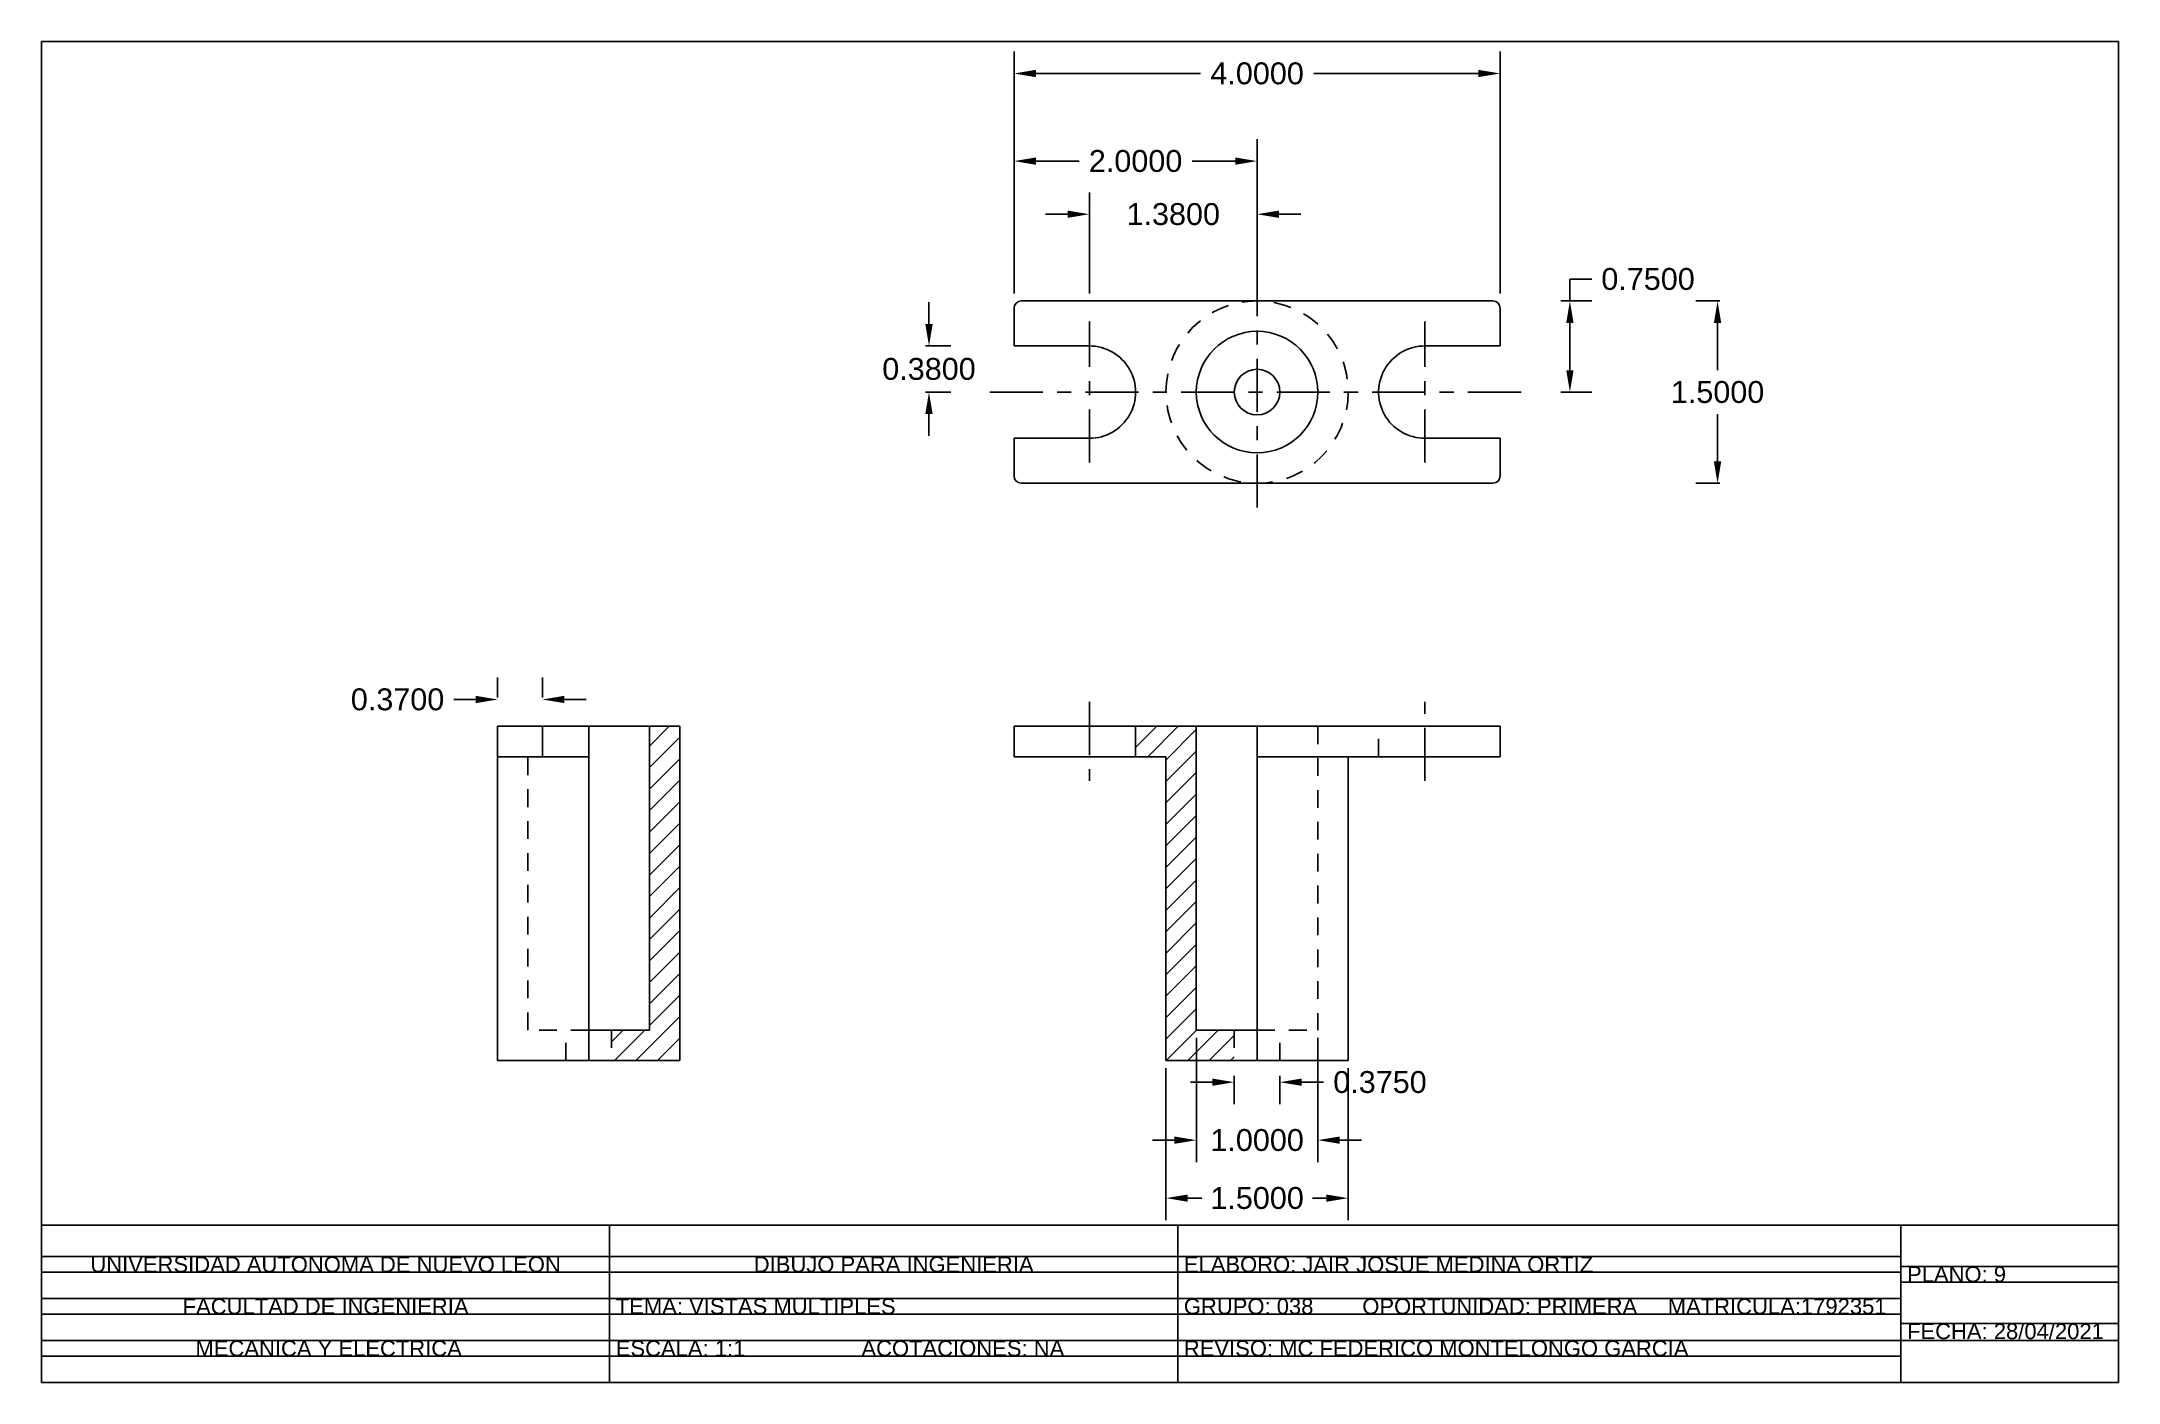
# Paper-space layout 'Plantilla en pulgadas' of a CAD drawing. Header units: inches. Extents: x 0.8 to 16.6, y 0.4 to 10.6.
# The model-space entities are those that its viewports show. They can reach past a viewport. Long polylines and large blocks are cut down to what shows.
import ezdxf

# ---------------------------------------------------------------- set-up
doc = ezdxf.new("R2010")
doc.units = ezdxf.units.IN
doc.header["$MEASUREMENT"] = 0
doc.linetypes.add('CENTER2', pattern=[1.125, 0.75, -0.125, 0.125, -0.125])
doc.linetypes.add('DASHED2', pattern=[0.375, 0.25, -0.125])
doc.styles.get("Standard").update_dxf_attribs({"font": 'arial.ttf'})
doc.dimstyles.get("Standard").update_dxf_attribs({"dimtxt": 0.18, "dimasz": 0.18, "dimexe": 0.18, "dimexo": 0.0625, "dimgap": 0.09, "dimtad": 0, "dimtih": 1, "dimtoh": 1, "dimdec": 4, "dimzin": 0, "dimdsep": 46, "dimtxsty": 'Standard', "dimcen": 0.09, "dimadec": 0, "dimazin": 0, "dimtfac": 1, "dimtdec": 4, "dimtofl": 0, "dimtmove": 0, "dimatfit": 3, "dimfxl": 1, "dimtolj": 1, "dimtzin": 0, "dimarcsym": 0})

# ---------------------------------------------------------------- blocks, each defined once
blk = doc.blocks.new('*D11')
at = {"color": 0, "lineweight": -2, "transparency": 16777216}
for p, q in [((79.845, 5.892), (79.845, 4.642)), ((81.345, 5.892), (81.345, 4.642)), ((80.025, 4.822), (80.14, 4.822)), ((81.165, 4.822), (81.05, 4.822))]:
    blk.add_line(p, q, dxfattribs=at)
at = {"color": 0, "transparency": 16777216}
for points in [[(80.025, 4.852), (80.025, 4.792), (79.845, 4.822)], [(81.165, 4.852), (81.165, 4.792), (81.345, 4.822)]]:
    blk.add_solid(points, dxfattribs=at)
at = {"layer": 'Defpoints', "color": 0, "transparency": 16777216}
for p in [(79.845, 5.954), (81.345, 5.954), (79.845, 4.822)]:
    blk.add_point(p, dxfattribs=at)
at = {"color": 0, "transparency": 16777216, "insert": (80.595, 4.822), "char_height": 0.18, "attachment_point": 5}
blk.add_mtext('\\A1;1.5000', dxfattribs=at)
blk = doc.blocks.new('*D12')
at = {"color": 0, "lineweight": -2, "transparency": 16777216}
for p, q in [((80.095, 6.142), (80.095, 5.119)), ((81.095, 6.142), (81.095, 5.119)), ((79.915, 5.299), (79.735, 5.299)), ((81.275, 5.299), (81.455, 5.299))]:
    blk.add_line(p, q, dxfattribs=at)
at = {"color": 0, "transparency": 16777216}
for points in [[(79.915, 5.329), (79.915, 5.269), (80.095, 5.299)], [(81.275, 5.329), (81.275, 5.269), (81.095, 5.299)]]:
    blk.add_solid(points, dxfattribs=at)
at = {"layer": 'Defpoints', "color": 0, "transparency": 16777216}
for p in [(80.095, 6.204), (81.095, 6.204), (80.095, 5.299)]:
    blk.add_point(p, dxfattribs=at)
at = {"color": 0, "transparency": 16777216, "insert": (80.595, 5.299), "char_height": 0.18, "attachment_point": 5}
blk.add_mtext('\\A1;1.0000', dxfattribs=at)
blk = doc.blocks.new('*D16')
at = {"color": 0, "lineweight": -2, "transparency": 16777216}
for p, q in [((78.595, 12.267), (78.595, 13.535)), ((80.595, 12.267), (80.595, 13.535)), ((78.775, 13.355), (79.13, 13.355)), ((80.415, 13.355), (80.06, 13.355))]:
    blk.add_line(p, q, dxfattribs=at)
at = {"color": 0, "transparency": 16777216}
for points in [[(78.775, 13.385), (78.775, 13.325), (78.595, 13.355)], [(80.415, 13.385), (80.415, 13.325), (80.595, 13.355)]]:
    blk.add_solid(points, dxfattribs=at)
at = {"layer": 'Defpoints', "color": 0, "transparency": 16777216}
for p in [(78.595, 13.355), (78.595, 12.204), (80.595, 12.204)]:
    blk.add_point(p, dxfattribs=at)
at = {"color": 0, "transparency": 16777216, "insert": (79.595, 13.355), "char_height": 0.18, "attachment_point": 5}
blk.add_mtext('\\A1;2.0000', dxfattribs=at)
blk = doc.blocks.new('*D17')
at = {"color": 0, "lineweight": -2, "transparency": 16777216}
for p, q in [((79.215, 12.267), (79.215, 13.098)), ((80.595, 12.267), (80.595, 13.098)), ((79.035, 12.918), (78.855, 12.918)), ((80.775, 12.918), (80.955, 12.918))]:
    blk.add_line(p, q, dxfattribs=at)
at = {"color": 0, "transparency": 16777216}
for points in [[(79.035, 12.948), (79.035, 12.888), (79.215, 12.918)], [(80.775, 12.948), (80.775, 12.888), (80.595, 12.918)]]:
    blk.add_solid(points, dxfattribs=at)
at = {"layer": 'Defpoints', "color": 0, "transparency": 16777216}
for p in [(79.215, 12.918), (79.215, 12.204), (80.595, 12.204)]:
    blk.add_point(p, dxfattribs=at)
at = {"color": 0, "transparency": 16777216, "insert": (79.905, 12.918), "char_height": 0.18, "attachment_point": 5}
blk.add_mtext('\\A1;1.3800', dxfattribs=at)
blk = doc.blocks.new('*D18')
at = {"color": 0, "lineweight": -2, "transparency": 16777216}
for p, q in [((78.595, 12.267), (78.595, 14.256)), ((82.595, 12.267), (82.595, 14.256)), ((78.775, 14.076), (80.128, 14.076)), ((82.415, 14.076), (81.062, 14.076))]:
    blk.add_line(p, q, dxfattribs=at)
at = {"color": 0, "transparency": 16777216}
for points in [[(78.775, 14.106), (78.775, 14.046), (78.595, 14.076)], [(82.415, 14.106), (82.415, 14.046), (82.595, 14.076)]]:
    blk.add_solid(points, dxfattribs=at)
at = {"layer": 'Defpoints', "color": 0, "transparency": 16777216}
for p in [(78.595, 14.076), (78.595, 12.204), (82.595, 12.204)]:
    blk.add_point(p, dxfattribs=at)
at = {"color": 0, "transparency": 16777216, "insert": (80.595, 14.076), "char_height": 0.18, "attachment_point": 5}
blk.add_mtext('\\A1;4.0000', dxfattribs=at)
blk = doc.blocks.new('*D19')
at = {"color": 0, "lineweight": -2, "transparency": 16777216}
for p, q in [((83.169, 12.204), (83.169, 12.384)), ((83.169, 12.384), (83.349, 12.384)), ((83.093, 12.204), (83.349, 12.204)), ((83.169, 11.634), (83.169, 12.024)), ((83.093, 11.454), (83.349, 11.454))]:
    blk.add_line(p, q, dxfattribs=at)
at = {"color": 0, "transparency": 16777216}
for points in [[(83.139, 12.024), (83.199, 12.024), (83.169, 12.204)], [(83.139, 11.634), (83.199, 11.634), (83.169, 11.454)]]:
    blk.add_solid(points, dxfattribs=at)
at = {"layer": 'Defpoints', "color": 0, "transparency": 16777216}
for p in [(83.031, 12.204), (83.169, 12.204), (83.031, 11.454)]:
    blk.add_point(p, dxfattribs=at)
at = {"color": 0, "transparency": 16777216, "insert": (83.812, 12.384), "char_height": 0.18, "attachment_point": 5}
blk.add_mtext('\\A1;0.7500', dxfattribs=at)
blk = doc.blocks.new('*D20')
at = {"color": 0, "lineweight": -2, "transparency": 16777216}
for p, q in [((84.404, 12.204), (84.204, 12.204)), ((84.384, 12.024), (84.384, 11.636)), ((84.384, 10.884), (84.384, 11.273)), ((84.404, 10.704), (84.204, 10.704))]:
    blk.add_line(p, q, dxfattribs=at)
at = {"color": 0, "transparency": 16777216}
for points in [[(84.354, 12.024), (84.414, 12.024), (84.384, 12.204)], [(84.354, 10.884), (84.414, 10.884), (84.384, 10.704)]]:
    blk.add_solid(points, dxfattribs=at)
at = {"layer": 'Defpoints', "color": 0, "transparency": 16777216}
for p in [(84.466, 12.204), (84.384, 10.704), (84.466, 10.704)]:
    blk.add_point(p, dxfattribs=at)
at = {"color": 0, "transparency": 16777216, "insert": (84.384, 11.454), "char_height": 0.18, "attachment_point": 5}
blk.add_mtext('\\A1;1.5000', dxfattribs=at)
blk = doc.blocks.new('*D21')
at = {"color": 0, "lineweight": -2, "transparency": 16777216}
for p, q in [((77.895, 12.014), (77.895, 12.194)), ((77.866, 11.834), (78.075, 11.834)), ((77.866, 11.454), (78.075, 11.454)), ((77.895, 11.274), (77.895, 11.094))]:
    blk.add_line(p, q, dxfattribs=at)
at = {"color": 0, "transparency": 16777216}
for points in [[(77.865, 12.014), (77.925, 12.014), (77.895, 11.834)], [(77.865, 11.274), (77.925, 11.274), (77.895, 11.454)]]:
    blk.add_solid(points, dxfattribs=at)
at = {"layer": 'Defpoints', "color": 0, "transparency": 16777216}
for p in [(77.803, 11.834), (77.803, 11.454), (77.895, 11.454)]:
    blk.add_point(p, dxfattribs=at)
at = {"color": 0, "transparency": 16777216, "insert": (77.895, 11.644), "char_height": 0.18, "attachment_point": 5}
blk.add_mtext('\\A1;0.3800', dxfattribs=at)
blk = doc.blocks.new('*D23')
at = {"color": 0, "lineweight": -2, "transparency": 16777216}
for p, q in [((80.407, 5.827), (80.407, 5.596)), ((80.782, 5.827), (80.782, 5.596)), ((80.227, 5.776), (80.047, 5.776)), ((80.962, 5.776), (81.142, 5.776))]:
    blk.add_line(p, q, dxfattribs=at)
at = {"color": 0, "transparency": 16777216}
for points in [[(80.227, 5.806), (80.227, 5.746), (80.407, 5.776)], [(80.962, 5.806), (80.962, 5.746), (80.782, 5.776)]]:
    blk.add_solid(points, dxfattribs=at)
at = {"layer": 'Defpoints', "color": 0, "transparency": 16777216}
for p in [(80.407, 5.889), (80.782, 5.889), (80.782, 5.776)]:
    blk.add_point(p, dxfattribs=at)
at = {"color": 0, "transparency": 16777216, "insert": (81.606, 5.776), "char_height": 0.18, "attachment_point": 5}
blk.add_mtext('\\A1;0.3750', dxfattribs=at)
blk = doc.blocks.new('*D25')
at = {"color": 0, "lineweight": -2, "transparency": 16777216}
for p, q in [((74.345, 8.941), (74.345, 9.105)), ((74.715, 8.941), (74.715, 9.105)), ((74.165, 8.925), (73.985, 8.925)), ((74.895, 8.925), (75.075, 8.925))]:
    blk.add_line(p, q, dxfattribs=at)
at = {"color": 0, "transparency": 16777216}
for points in [[(74.165, 8.955), (74.165, 8.895), (74.345, 8.925)], [(74.895, 8.955), (74.895, 8.895), (74.715, 8.925)]]:
    blk.add_solid(points, dxfattribs=at)
at = {"layer": 'Defpoints', "color": 0, "transparency": 16777216}
for p in [(74.345, 8.925), (74.345, 8.878), (74.715, 8.878)]:
    blk.add_point(p, dxfattribs=at)
at = {"color": 0, "transparency": 16777216, "insert": (73.522, 8.925), "char_height": 0.18, "attachment_point": 5}
blk.add_mtext('\\A1;0.3700', dxfattribs=at)

msp = doc.modelspace()

# ---------------------------------------------------------------- hatches: boundary and pattern name
h = msp.add_hatch()
h.set_pattern_fill('ANSI31', color=256)
h.set_pattern_definition([(45, (2, 0), (-0.08838835, 0.08838835), [])])
h.paths.add_polyline_path([(75.84491, 8.45443), (75.84491, 8.70443), (75.59491, 8.70443), (75.59491, 8.45443), (75.59491, 6.20443), (75.28241, 6.20443), (75.28241, 5.95443), (75.84491, 5.95443)])
h = msp.add_hatch()
h.set_pattern_fill('ANSI31', color=256)
h.paths.add_polyline_path([(80.09491, 8.70443), (79.59491, 8.70443), (79.59491, 8.45443), (79.84491, 8.45443), (79.84491, 5.95443), (80.40741, 5.95443), (80.40741, 6.20443), (80.09491, 6.20443)])

# ---------------------------------------------------------------- linework, layer by layer
at = {"linetype": 'CENTER2', "ltscale": 0.5}
for p, q in [((80.59491, 10.50443), (80.59491, 12.40443)), ((79.21491, 10.87443), (79.21491, 12.03443)), ((81.97491, 10.87443), (81.97491, 12.03443)), ((78.39594, 11.45443), (82.79336, 11.45443)), ((79.21491, 8.90443), (79.21491, 8.25443)), ((81.97491, 8.25443), (81.97491, 8.90443))]:
    msp.add_line(p, q, dxfattribs=at)
for p, q in [((78.59491, 11.83443), (78.59491, 12.14443)), ((82.59491, 12.14443), (82.59491, 11.83443)), ((79.21491, 11.83443), (78.59491, 11.83443)), ((81.97261, 11.83443), (81.9772, 11.83443)), ((81.97261, 11.83443), (82.59491, 11.83443)), ((81.97491, 11.83443), (81.97491, 11.83443)), ((78.59491, 10.76443), (78.59491, 11.07443)), ((78.59491, 11.07443), (79.21493, 11.07443)), ((79.21493, 11.07443), (78.59491, 11.07443)), ((79.21493, 11.07443), (79.21489, 11.07443)), ((82.00236, 11.07543), (82.59491, 11.07543)), ((82.59491, 11.07543), (82.59491, 11.07443)), ((82.59491, 11.07543), (82.59491, 10.76443)), ((82.53491, 10.70443), (78.65491, 10.70443)), ((75.09491, 8.70443), (74.34491, 8.70443)), ((74.34491, 8.70443), (74.34491, 8.45443)), ((74.71491, 8.45443), (74.71491, 8.70443)), ((75.09491, 5.95443), (75.09491, 8.70443)), ((75.09491, 8.70443), (75.84491, 8.70443)), ((75.59491, 6.20443), (75.59491, 8.70443)), ((75.84491, 8.70443), (75.84491, 5.95443)), ((82.59491, 8.70443), (78.59491, 8.70443)), ((78.59491, 8.70443), (78.59491, 8.45443)), ((80.59491, 5.95443), (80.59491, 8.70443)), ((82.59491, 8.45443), (82.59491, 8.70443)), ((74.59491, 8.45443), (74.34491, 8.45443)), ((74.34491, 8.45443), (74.34491, 5.95443)), ((75.09491, 8.45443), (74.59491, 8.45443)), ((78.59491, 8.45443), (79.84491, 8.45443)), ((79.84491, 5.95443), (79.84491, 8.45443)), ((80.59491, 8.45443), (82.59491, 8.45443)), ((81.34491, 8.45443), (81.34491, 5.95443)), ((75.59491, 6.20443), (75.09491, 6.20443)), ((75.09491, 6.20443), (75.09491, 5.95443)), ((74.34491, 5.95443), (75.09491, 5.95443)), ((75.09491, 5.95443), (75.84491, 5.95443)), ((79.84491, 5.95443), (81.34491, 5.95443))]:
    msp.add_line(p, q)
at = {"ltscale": 0.5}
for p, q in [((79.59491, 8.70443), (79.59491, 8.45443)), ((80.09491, 6.20443), (80.09491, 8.70443)), ((80.59491, 6.20443), (80.09491, 6.20443))]:
    msp.add_line(p, q, dxfattribs=at)
at = {"linetype": 'DASHED2', "ltscale": 0.5}
for p, q in [((81.09491, 8.70443), (81.09491, 6.20443)), ((81.59491, 8.45443), (81.59491, 8.70443)), ((74.59491, 6.20443), (74.59491, 8.45443)), ((75.09491, 6.20443), (74.59491, 6.20443)), ((74.90741, 5.95443), (74.90741, 6.20443)), ((75.28241, 6.20443), (75.28241, 5.95443)), ((80.40741, 6.20443), (80.40741, 5.95443)), ((80.59491, 6.20443), (81.09491, 6.20443)), ((80.78241, 5.95443), (80.78241, 6.20443))]:
    msp.add_line(p, q, dxfattribs=at)
msp.add_lwpolyline([(78.59491, 12.14443), (78.59491, 12.14443, -0.41421356), (78.65491, 12.20443), (82.53491, 12.20443, -0.41421356), (82.59491, 12.14443)], format="xyb")
msp.add_lwpolyline([(82.59491, 11.83443), (82.59491, 11.83443)])
msp.add_circle((80.59491, 11.45443), 0.75, dxfattribs=at)
for radius in [0.5, 0.1875, 0.000000000314]:
    msp.add_circle((80.59491, 11.45443), radius)
for centre, radius, start, end in [((79.21491, 11.45443), 0.38, 269.997675, 90), ((81.97491, 11.45443), 0.38, 89.653509, 274.143108), ((79.21491, 11.45443), 0.58, 269.997675, 270.000422), ((78.65491, 10.76443), 0.06, 180, 270), ((82.53491, 10.76443), 0.06, 270, 0)]:
    msp.add_arc(centre, radius, start, end)

# ---------------------------------------------------------------- dimensions: what is measured, and where the dimension line sits
for base, p1, p2, picture, middle in [((78.59491, 14.07566), (82.59491, 12.20443), (78.59491, 12.20443), '*D18', (80.59491, 14.07566)), ((78.59491, 13.35489), (80.59491, 12.20443), (78.59491, 12.20443), '*D16', (79.59491, 13.35489)), ((79.21491, 12.91803), (80.59491, 12.20443), (79.21491, 12.20443), '*D17', (79.90491, 12.91803)), ((74.34491, 8.92524), (74.71491, 8.87848), (74.34491, 8.87848), '*D25', (73.52159, 8.92524)), ((80.09491, 5.29875), (81.09491, 6.20443), (80.09491, 6.20443), '*D12', (80.59491, 5.29875)), ((79.84491, 4.82183), (81.34491, 5.95443), (79.84491, 5.95443), '*D11', (80.59491, 4.82183)), ((80.78241, 5.77602), (80.40741, 5.88907), (80.78241, 5.88907), '*D23', (81.60573, 5.77602))]:
    dim = msp.add_linear_dim(base=base, p1=p1, p2=p2, dimstyle='Standard')
    dim.commit()
    dim.dimension.update_dxf_attribs({"geometry": picture, "text_midpoint": middle})
for base, p1, p2, picture, middle in [((83.16869, 12.20443), (83.03064, 11.45443), (83.03064, 12.20443), '*D19', (83.81201, 12.38443)), ((77.89507, 11.45443), (77.80303, 11.83443), (77.80303, 11.45443), '*D21', (77.89507, 11.64443)), ((84.38355, 10.70443), (84.46639, 12.20443), (84.46639, 10.70443), '*D20', (84.38355, 11.45443))]:
    dim = msp.add_linear_dim(base=base, p1=p1, p2=p2, angle=90, dimstyle='Standard')
    dim.commit()
    dim.dimension.update_dxf_attribs({"geometry": picture, "text_midpoint": middle})

psp = doc.layouts.new('Plantilla en pulgadas')

# ---------------------------------------------------------------- linework, layer by layer
for p, q in [((16.61, 10.61), (0.78, 10.61)), ((0.78, 10.61), (0.78, 0.39)), ((16.61, 0.39), (16.61, 10.61)), ((0.78, 1.59), (16.61, 1.59)), ((5.11, 1.59), (5.11, 0.39)), ((9.44, 1.59), (9.44, 0.39)), ((14.952, 1.59), (14.952, 0.39)), ((0.78, 1.35), (14.952, 1.35)), ((14.952, 1.275), (16.61, 1.275)), ((0.78, 1.23), (14.952, 1.23)), ((14.952, 1.155), (16.61, 1.155)), ((0.78, 1.03), (14.952, 1.03)), ((0.78, 0.91), (14.952, 0.91)), ((14.952, 0.84), (16.61, 0.84)), ((0.78, 0.71), (16.61, 0.71)), ((0.78, 0.59), (14.952, 0.59)), ((0.78, 0.39), (16.61, 0.39))]:
    psp.add_line(p, q)

# ---------------------------------------------------------------- texts
at = {"char_height": 0.12, "attachment_point": 1}
for s, width, insert in [('\\pxqc;UNIVERSIDAD AUTONOMA DE NUEVO LEON', 4.33, (0.78, 1.35)), ('\\pxqc;DIBUJO PARA INGENIERIA', 4.33, (5.11, 1.35)), (' ELABORO: JAIR JOSUE MEDINA ORTIZ', 5.512, (9.44, 1.35)), (' PLANO: 9', 1.658, (14.952, 1.275)), ('\\pxqc;FACULTAD DE INGENIERIA ', 4.33, (0.78, 1.03)), (' TEMA: VISTAS MULTIPLES', 4.33, (5.11, 1.03)), (' GRUPO: 038        OPORTUNIDAD: PRIMERA     MATRICULA:1792351', 5.512, (9.44, 1.03)), (' FECHA: 28/04/2021', 1.658, (14.952, 0.84)), ('\\pxqc; MECANICA Y ELECTRICA', 4.33, (0.78, 0.71)), (' ESCALA: 1:1                   ACOTACIONES: NA', 4.33, (5.11, 0.71)), (' REVISO: MC FEDERICO MONTELONGO GARCIA', 5.512, (9.44, 0.71))]:
    psp.add_mtext_dynamic_manual_height_columns(s, width=width, gutter_width=1, heights=[0], dxfattribs=dict(at, insert=insert))

# ---------------------------------------------------------------- viewports
at = {"layer": '0'}
psp.add_viewport(center=(8.695, 6.1), size=(15.83, 9.02), view_center_point=(79.13769, 9.46986), view_height=9.7381261, dxfattribs=at)

doc.saveas('drawing.dxf')
